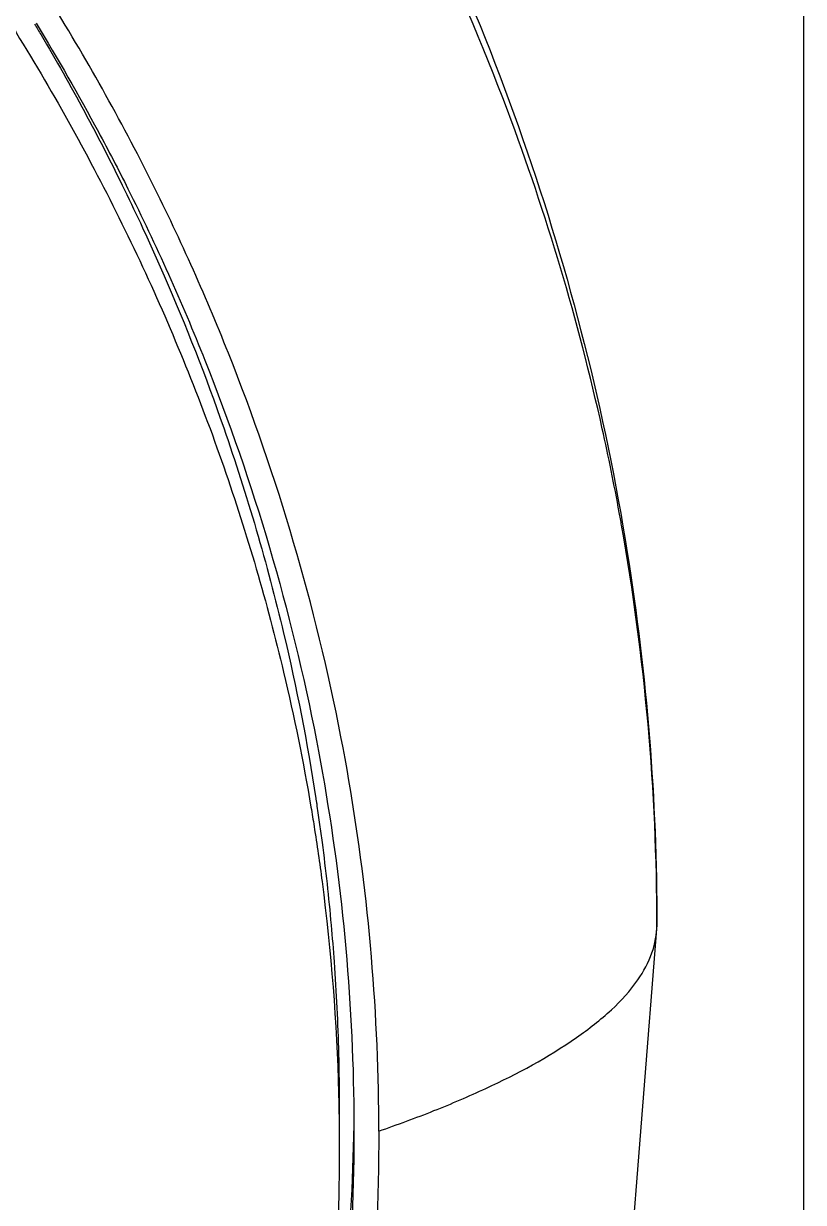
# Model space of a CAD drawing. Extents: x -1802 to -1505, y -7177 to -6757.
# Drawn here: x -1672.71 to -1656.75, y -6922.4 to -6898.28 of the extents above; entities that cross this region are included whole.
import ezdxf

# ---------------------------------------------------------------- set-up
doc = ezdxf.new("R2010")
doc.units = 0
doc.header["$LTSCALE"] = 5
doc.header["$MEASUREMENT"] = 0
doc.layers.add('D', color=2, linetype='CONTINUOUS')
doc.layers.add('DWG', color=7, linetype='CONTINUOUS')

msp = doc.modelspace()

# ---------------------------------------------------------------- linework, layer by layer
at = {"layer": 'D', "color": 2}
msp.add_line((-1656.748, -6864.901), (-1656.748, -7112.368), dxfattribs=at)
at = {"layer": 'DWG'}
for p, q in [((-1659.746, -6916.717), (-1659.746, -6916.717)), ((-1666.246, -6920.443), (-1666.246, -6920.938))]:
    msp.add_line(p, q, dxfattribs=at)
msp.add_lwpolyline([(-1659.746, -6916.717), (-1660.333, -6924.135), (-1662.264, -6931.979), (-1665.506, -6939.542), (-1670.017, -6946.674), (-1675.728, -6953.219), (-1682.534, -6959.011), (-1689.791, -6963.606)], dxfattribs=at)
for points, start_tangent, end_tangent in [([(-1784.746, -6916.717), (-1784.127, -6909.017), (-1781.977, -6900.568), (-1778.335, -6892.513), (-1773.29, -6885.057), (-1766.962, -6878.385), (-1759.495, -6872.662), (-1751.065, -6868.035), (-1741.876, -6864.631), (-1732.169, -6862.551), (-1722.198, -6861.855), (-1712.229, -6862.564), (-1702.525, -6864.658), (-1693.342, -6868.074), (-1684.921, -6872.712), (-1677.464, -6878.446), (-1671.148, -6885.126), (-1666.116, -6892.589), (-1662.488, -6900.648), (-1660.352, -6909.1), (-1659.747, -6916.717)], (0.000108, 1), (0.000114, -1)), ([(-1660.864, -6906.568), (-1662.805, -6900.054), (-1666.559, -6892.236), (-1671.683, -6885.021), (-1678.052, -6878.587), (-1685.51, -6873.092), (-1693.872, -6868.67), (-1702.933, -6865.432), (-1712.469, -6863.457), (-1722.246, -6862.793)], (-0.216879, 0.976199), (-1, 0)), ([(-1670.129, -6901.434), (-1672.284, -6897.611), (-1677.416, -6890.834), (-1683.77, -6884.878), (-1691.174, -6879.906), (-1699.426, -6876.053), (-1708.3, -6873.424), (-1717.555, -6872.092), (-1726.938, -6872.092), (-1731.035, -6872.514)], (-0.449185, 0.893439), (-0.990997, -0.133888)), ([(-1730.93, -6873.51), (-1726.014, -6873.035), (-1720.99, -6872.938), (-1715.976, -6873.23), (-1711.013, -6873.908), (-1706.141, -6874.967), (-1701.398, -6876.399), (-1696.823, -6878.192), (-1692.453, -6880.332), (-1688.322, -6882.801), (-1684.465, -6885.579), (-1680.912, -6888.645), (-1677.692, -6891.973), (-1674.83, -6895.536), (-1672.35, -6899.307), (-1670.272, -6903.254), (-1668.612, -6907.346), (-1667.385, -6911.55), (-1666.826, -6914.31)], (0.990954, 0.134202), (0.165725, -0.986172)), ([(-1672.481, -6898.288), (-1672.35, -6898.508), (-1670.64, -6901.683)], (0.513259, -0.858234), (0.438821, -0.898575)), ([(-1672.452, -6898.271), (-1671.176, -6900.494)], (0.521654, -0.853157), (0.473586, -0.880748)), ([(-1671.176, -6900.494), (-1670.571, -6901.659)], (0.473586, -0.880748), (0.448084, -0.893991)), ([(-1665.446, -6920.089), (-1666.212, -6912.871), (-1668.515, -6905.024), (-1670.129, -6901.434)], (-0.020197, 0.999796), (-0.449185, 0.893439)), ([(-1670.64, -6901.683), (-1670.272, -6902.455), (-1669.828, -6903.442)], (0.438821, -0.898575), (0.39941, -0.916772)), ([(-1670.571, -6901.659), (-1669.743, -6903.403)], (0.448084, -0.893991), (0.40941, -0.91235)), ([(-1669.828, -6903.442), (-1668.612, -6906.547), (-1667.385, -6910.751), (-1666.726, -6914.136)], (0.39941, -0.916772), (0.150853, -0.988556)), ([(-1669.743, -6903.403), (-1668.997, -6905.166), (-1666.714, -6912.943), (-1665.954, -6920.138)], (0.40941, -0.91235), (0.019216, -0.999815)), ([(-1660.469, -6908.544), (-1660.516, -6908.282), (-1660.864, -6906.568)], (-0.174882, 0.984589), (-0.216879, 0.976199)), ([(-1659.746, -6916.717), (-1660.469, -6908.544)], (0, 1), (-0.174882, 0.984589)), ([(-1666.726, -6914.136), (-1666.715, -6914.203)], (0.150853, -0.988556), (0.149265, -0.988797)), ([(-1666.826, -6914.31), (-1666.761, -6914.705)], (0.165725, -0.986172), (0.156335, -0.987704)), ([(-1666.715, -6914.203), (-1666.703, -6914.287)], (0.149265, -0.988797), (0.147263, -0.989097)), ([(-1666.703, -6914.287), (-1666.649, -6914.663)], (0.147263, -0.989097), (0.138318, -0.990388)), ([(-1666.761, -6914.705), (-1666.599, -6915.832), (-1666.261, -6920.158)], (0.156335, -0.987704), (0.026004, -0.999662)), ([(-1666.649, -6914.663), (-1666.599, -6915.033)], (0.138318, -0.990388), (0.129491, -0.991581)), ([(-1666.599, -6915.033), (-1666.413, -6916.723)], (0.129491, -0.991581), (0.089136, -0.996019)), ([(-1666.413, -6916.723), (-1666.352, -6917.477)], (0.089136, -0.996019), (0.071094, -0.99747)), ([(-1665.438, -6920.938), (-1664.308, -6920.519), (-1663.244, -6920.063), (-1661.391, -6919.022), (-1660.678, -6918.456), (-1660.136, -6917.844), (-1659.847, -6917.289), (-1659.746, -6916.717)], (0.944145, 0.329531), (-0.001276, 0.999999)), ([(-1666.352, -6917.477), (-1666.261, -6919.359)], (0.071094, -0.99747), (0.026004, -0.999662)), ([(-1666.261, -6919.359), (-1666.246, -6920.442)], (0.026004, -0.999662), (-0.000003, -1)), ([(-1666.261, -6920.158), (-1666.254, -6920.442)], (0.026004, -0.999662), (0.019176, -0.999816)), ([(-1665.954, -6920.138), (-1665.95, -6920.418)], (0.019216, -0.999815), (0.012509, -0.999922)), ([(-1665.441, -6920.369), (-1665.446, -6920.089)], (-0.013551, 0.999908), (-0.020197, 0.999796)), ([(-1665.95, -6920.418), (-1665.946, -6920.938)], (0.012509, -0.999922), (0, -1)), ([(-1665.438, -6920.938), (-1665.441, -6920.369)], (0, 1), (-0.013551, 0.999908)), ([(-1666.254, -6920.442), (-1666.246, -6921.242)], (0.019176, -0.999816), (-0.000016, -1)), ([(-1665.438, -6920.938), (-1666.252, -6929.207), (-1668.674, -6937.239), (-1672.627, -6944.804), (-1678.007, -6951.684), (-1684.652, -6957.684), (-1692.376, -6962.63)], (0, -1), (-0.882354, -0.470586)), ([(-1665.953, -6920.932), (-1665.961, -6921.263)], (-0.018072, -0.999837), (-0.025993, -0.999662)), ([(-1665.946, -6920.938), (-1665.948, -6921.268)], (0, -1), (-0.007931, -0.999969)), ([(-1666.246, -6921.242), (-1666.373, -6924.492), (-1666.936, -6928.8), (-1667.944, -6933.048), (-1669.389, -6937.2), (-1671.26, -6941.224), (-1673.541, -6945.086), (-1676.214, -6948.757), (-1679.258, -6952.207), (-1682.649, -6955.407), (-1686.357, -6958.332), (-1690.355, -6960.958), (-1694.61, -6963.265), (-1699.087, -6965.233), (-1703.751, -6966.847), (-1708.563, -6968.094), (-1713.486, -6968.963)], (-0.000016, -1), (-0.990792, -0.135394)), ([(-1665.948, -6921.268), (-1666.714, -6928.933), (-1668.997, -6936.71), (-1670.754, -6940.579)], (-0.007931, -0.999969), (-0.456024, -0.889967)), ([(-1665.961, -6921.263), (-1666.714, -6928.175), (-1666.993, -6929.501)], (-0.025993, -0.999662), (-0.221038, -0.975265))]:
    msp.add_spline(points, degree=3, dxfattribs=dict(at, start_tangent=start_tangent, end_tangent=end_tangent))

doc.saveas('drawing.dxf')
